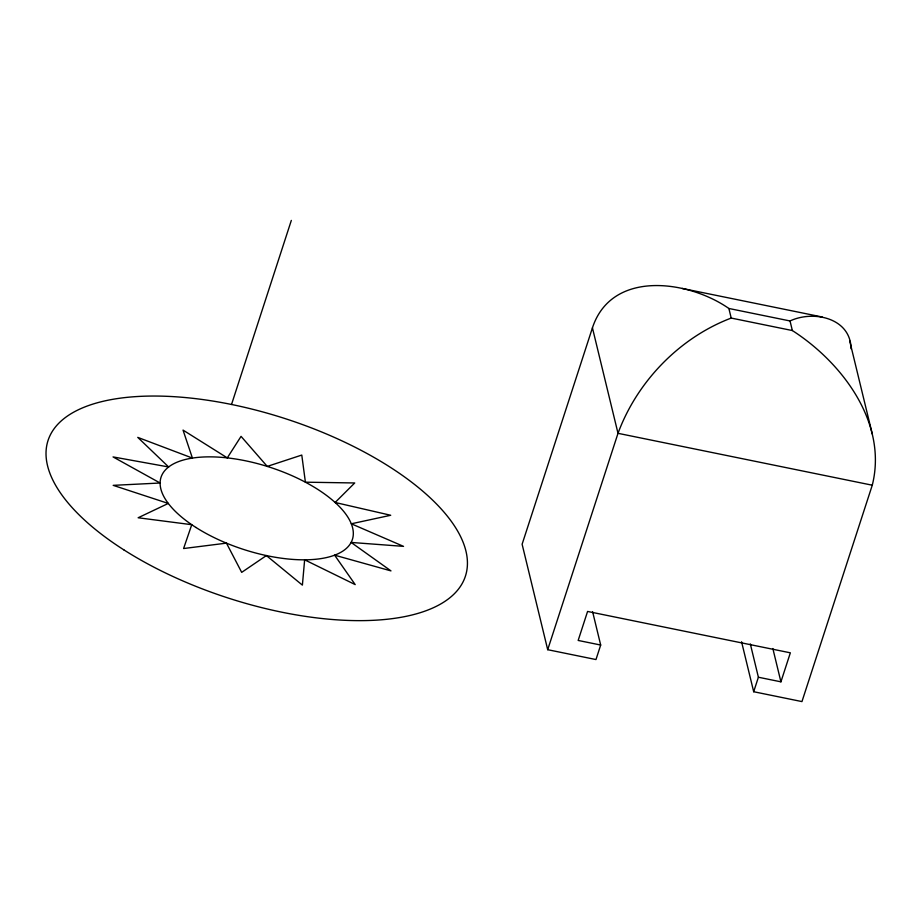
<?xml version="1.0" encoding="UTF-8"?>
<svg xmlns="http://www.w3.org/2000/svg" width="922" height="922" viewBox="0 0 922 922"><rect width="100%" height="100%" fill="white"/><g stroke="black" fill="none" stroke-linecap="round" stroke-linejoin="round"><path stroke-width="1.38" d="M741.565 641.77L753.689 691.731L801.956 701.584L872.27 485.203C887.886 423.071 842.27 362.6 792.355 330.549L731.204 318.067C679.526 337.694 637.102 381.57 618.005 433.317L547.703 649.699L595.981 659.553L600.683 645.043L592.616 611.735M231.526 404.47L291.329 220.416M851.064 348.793C850.729 317.894 813.411 309.953 790.027 320.96L728.876 308.478C688.607 280.323 611.689 269.247 592.431 327.84L522.117 544.234L547.703 649.699M753.689 691.731L758.391 677.232L750.324 643.925M758.391 677.232L780.922 681.831L790.35 652.822L587.579 611.447L578.163 640.444L600.683 645.043M682.176 288.425L822.286 317.018M872.27 485.203L618.005 433.317L592.431 327.84M849.669 340.794L872.27 434.008M790.027 320.96L792.355 330.549M728.876 308.478L731.204 318.067M772.843 648.523L780.922 681.831M304.64 559.815L302.393 585.124L266.389 555.563L241.691 572.366L226.455 543.139L183.593 548.532L191.753 524.699L138.139 517.761L168.288 503.435L113.187 485.352L160.117 483.013L113.049 456.92L168.645 466.97L137.758 437.374L192.41 458.073L183.04 430.101L227.285 457.877L241.057 436.36L267.253 466.405L301.782 455.065L305.401 482.183L354.716 482.967L335.135 502.478L390.709 515.271L351.305 523.788L403.536 546.366L351.121 542.436L390.974 570.891L334.617 555.171L355.201 584.606L304.64 559.815M123.813 549.835A219.436 94.125 18 0 0 464.78 577.967A219.436 94.125 18 0 0 181.565 397.221A219.436 94.125 18 0 0 123.813 549.835M195.948 527.465A100.602 43.15 18 0 0 352.135 540.177A100.602 43.15 18 0 0 222.075 457.381A100.602 43.15 18 0 0 195.948 527.465"/></g></svg>
